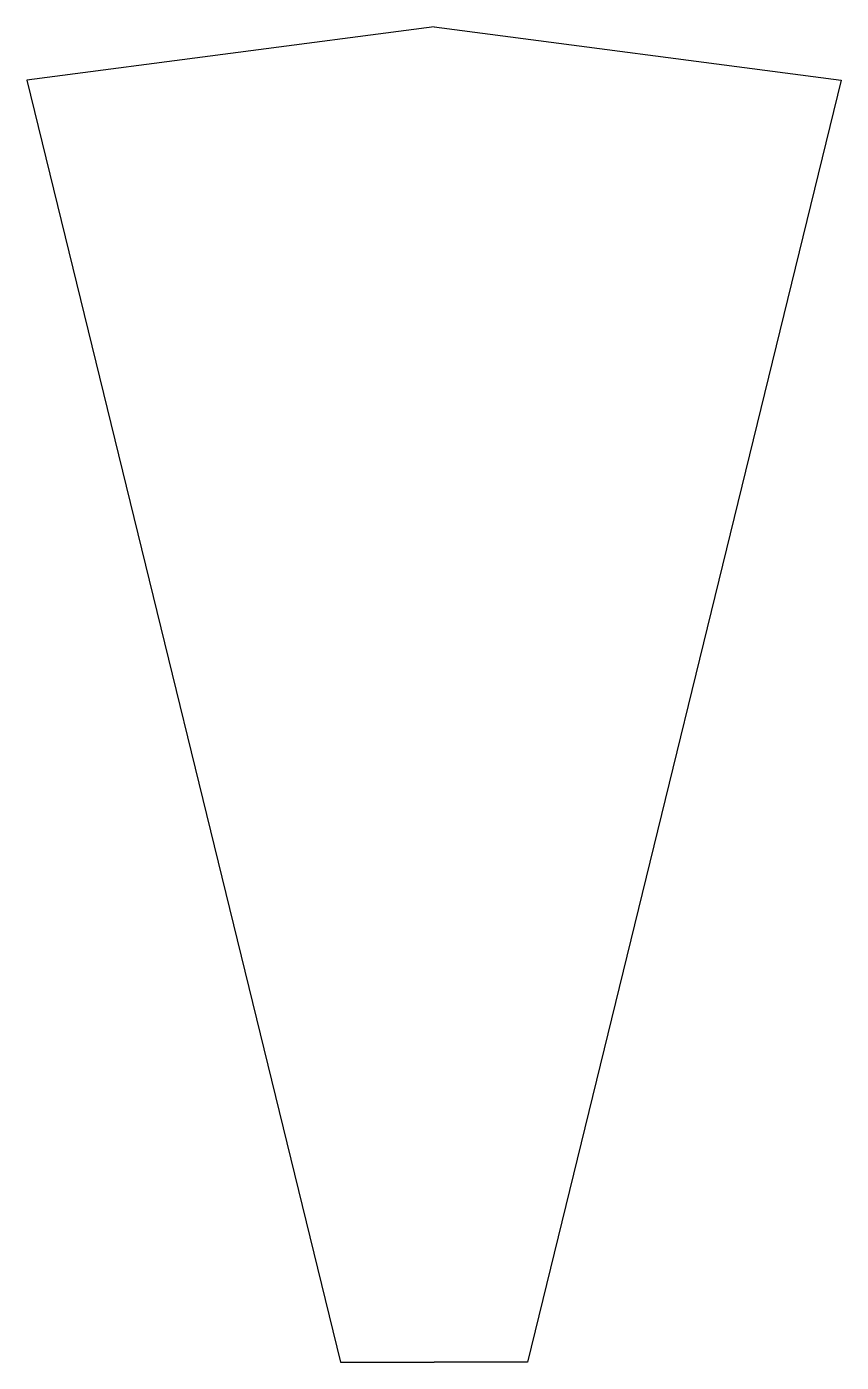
# Model space of a CAD drawing. Extents: x -3.3 to 3.3, y 2.3 to 13.1.
import ezdxf

# ---------------------------------------------------------------- set-up
doc = ezdxf.new("R2010")
doc.units = 0
doc.layers.add('MODELSKETCH_VISIBLE', color=7, linetype='CONTINUOUS')

msp = doc.modelspace()

# ---------------------------------------------------------------- linework, layer by layer
at = {"layer": 'MODELSKETCH_VISIBLE'}
for p, q in [((0, 13.075), (-3.291, 12.644)), ((0, 13.075), (3.291, 12.644)), ((-3.291, 12.644), (-0.756, 2.276)), ((3.291, 12.644), (0.756, 2.276)), ((-0.756, 2.276), (0, 2.276)), ((0.756, 2.276), (0, 2.276))]:
    msp.add_line(p, q, dxfattribs=at)

doc.saveas('drawing.dxf')
